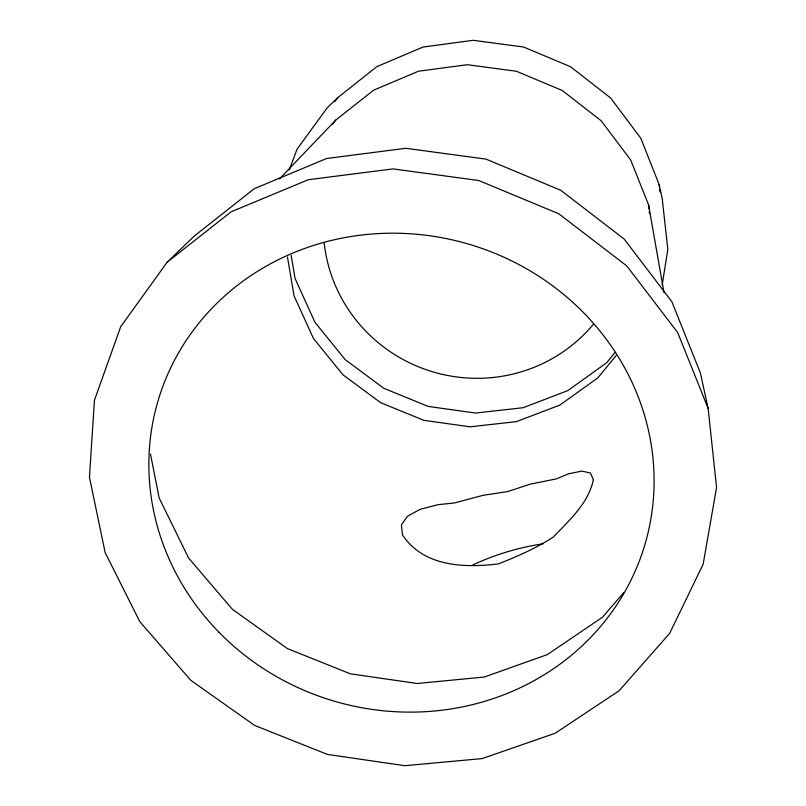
<?xml version="1.0" encoding="UTF-8"?>
<svg xmlns="http://www.w3.org/2000/svg" width="806" height="806" viewBox="0 0 806 806"><rect width="100%" height="100%" fill="white"/><g stroke="black" fill="none" stroke-linecap="round" stroke-linejoin="round"><path stroke-width="1.21" d="M662.179 284.861L667.821 249.507L662.22 198.598L659.157 184.614L640.82 138.279L610.616 97.979L570.588 66.747L523.608 47.02L473.142 40.3L422.969 47.06L376.765 66.686L337.865 97.566L327.196 107.853L297.071 149.17L289.233 169.975M167.114 262.262L120.688 326.742L94.463 400.179L89.446 477.192L105.153 552.594L139.831 621.648L190.8 680.345L254.625 725.41L327.367 754.396L404.733 765.7L482.21 758.587L555.183 733.238L619.109 690.762L669.695 633.335L703.154 564.16L716.554 487.479L708.131 408.39L700.354 372.846L671.811 301.615L624.197 239.07L560.694 190.236L485.998 159.125L405.881 148.284L326.621 158.5L254.313 188.675L194.246 236.087L167.114 262.262L231.07 211.827L308.275 179.718L393.046 168.897L478.814 180.534L558.81 213.792L626.786 265.93L677.695 332.596L708.131 408.39M334.964 101.536L337.865 97.566M332.727 124.184L335.689 120.134L373.561 90.212L418.505 71.22L467.339 64.712L516.445 71.271L562.195 90.453L601.195 120.779L630.655 159.92L648.588 204.926L664.033 292.79M615.23 352.282L606.636 362.74L567.787 390.628L523.144 407.705L475.621 413.055L428.188 406.425L383.797 388.27L345.24 359.678L314.985 322.36L295.087 278.574L291.168 255.411M616.419 355.214L597.72 377.974L559.898 405.055L516.424 421.639L470.11 426.817L423.875 420.339L380.593 402.657L342.993 374.82L313.474 338.51L294.069 295.913L287.46 257.003M623.733 592.612L602.445 617.255L547.375 654.583L484.325 677.02L417.286 683.498L350.318 673.806L287.41 648.588L232.36 609.276L188.614 558.054L159.135 497.886L150.5 454.191M279.491 178.912L335.689 120.134M648.588 204.926L649.011 208.673M649.293 211.172L649.576 213.681M659.157 184.614L659.419 187.063M659.691 189.511L659.963 191.959M472.115 565.308A98.544 36.794 -16 0 1 543.184 543.788M593.236 324.425A152.284 149.332 18.6 0 1 432.127 371.637A152.284 149.332 18.6 0 1 324.163 242.828M593.407 479.641C588.451 503.216 569.318 520.354 553.269 537.068C536.232 548.241 517.392 556.301 498.541 563.898C464.306 568.039 423.563 566.87 402.436 534.811L401.408 524.877L407.504 516.223L420.067 509.372L438.071 504.677L454.443 502.964L483.147 495.307L507.629 491.579L530.267 484.164L556.19 478.915L568.683 473.777L581.892 471.097L590.395 473.031L593.407 479.641M218.879 632.126A253.83 238.203 16.3 0 0 643.974 547.637A253.83 238.203 16.3 0 0 341.593 238.213A253.83 238.203 16.3 0 0 218.879 632.126"/></g></svg>
